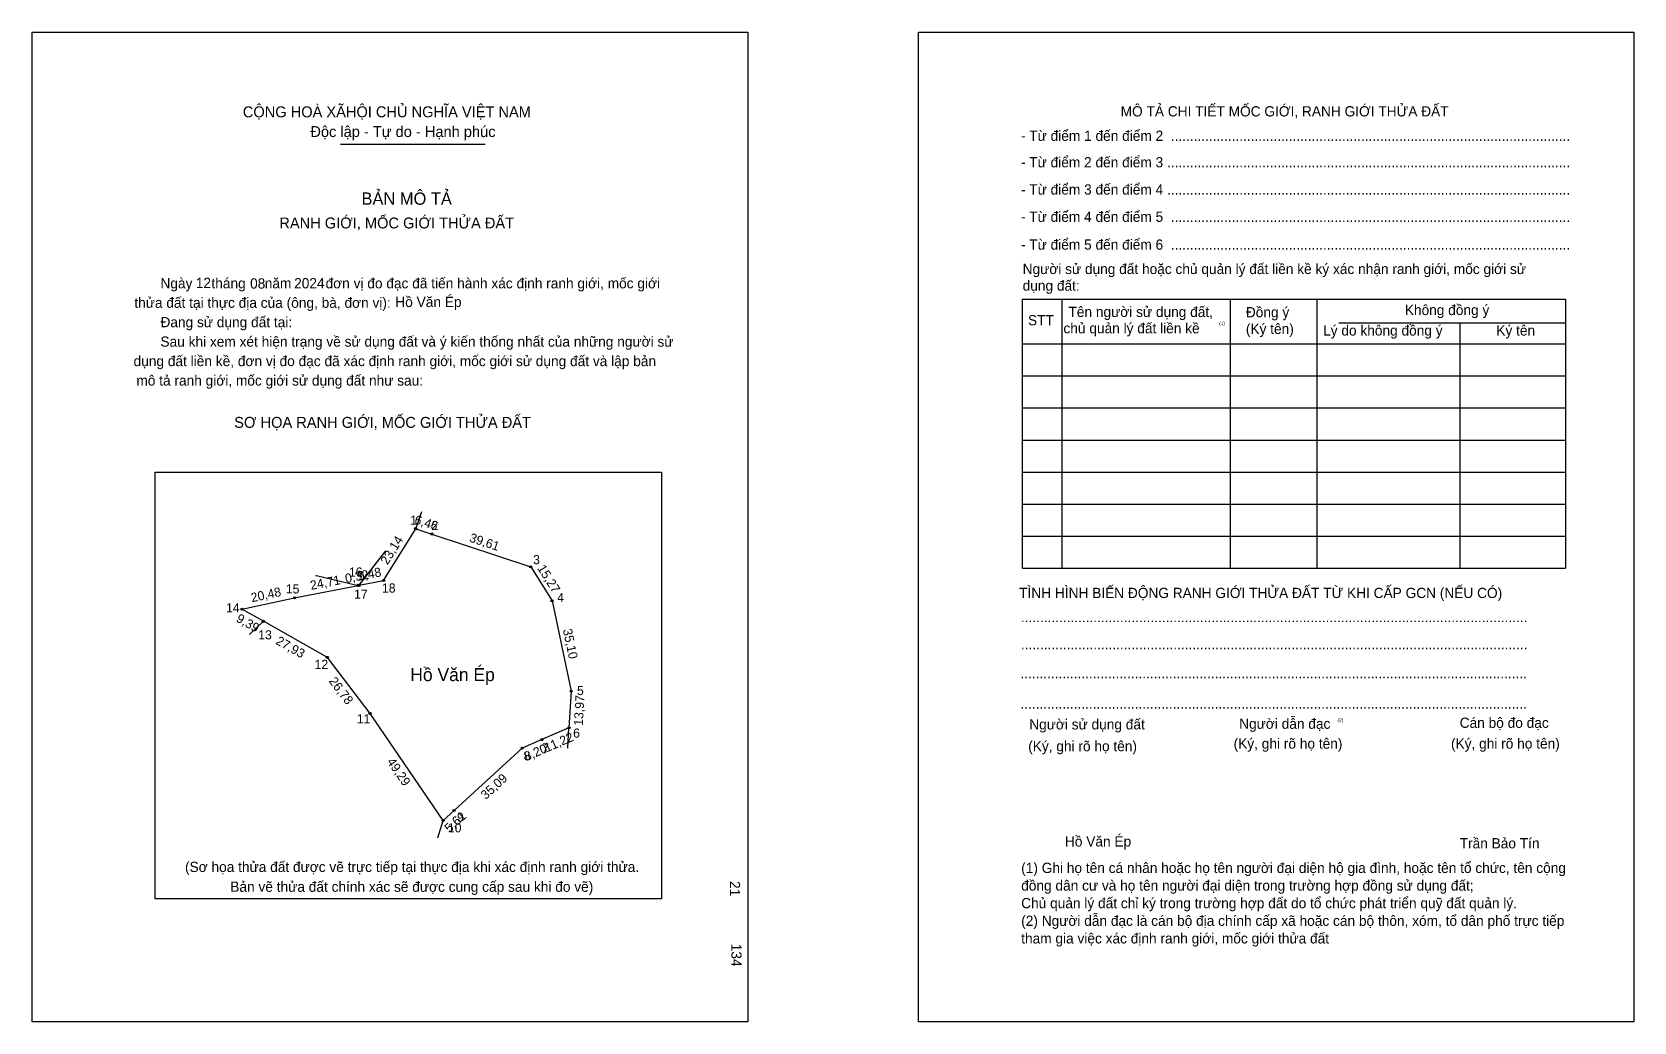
# Model space of a CAD drawing. Extents: x 547256 to 547865, y 1825003 to 1825380.
import ezdxf

# ---------------------------------------------------------------- set-up
doc = ezdxf.new("R2010")
doc.units = 0
for name, color, linetype in [('bmtKhungInTrang1', 7, 'Continuous'), ('bmtKhungInTrang2', 7, 'Continuous'), ('bmtNoiDung', 7, 'Continuous'), ('bmtTemplate', 7, 'Continuous'), ('CanhThua', 7, 'Continuous'), ('ChieuDaiCanhThua', 7, 'Continuous'), ('MocDinhThua', 7, 'Continuous'), ('RauThua', 7, 'Continuous'), ('SoHieuDinhThua', 7, 'Continuous'), ('TenChuSuDung', 7, 'Continuous')]:
    doc.layers.add(name, color=color, linetype=linetype)

msp = doc.modelspace()

# ---------------------------------------------------------------- linework, layer by layer
at = {"layer": 'bmtKhungInTrang1'}
msp.add_lwpolyline([(547255.99, 1825379.65), (547528.07, 1825379.65), (547528.07, 1825003.34), (547255.99, 1825003.34)], close=True, dxfattribs=at)
at = {"layer": 'bmtKhungInTrang2'}
msp.add_lwpolyline([(547592.95, 1825379.65), (547865.02, 1825379.65), (547865.02, 1825003.34), (547592.95, 1825003.34)], close=True, dxfattribs=at)
at = {"layer": 'bmtTemplate'}
for p, q in [((547373.24, 1825337), (547428.26, 1825337)), ((547647.53, 1825278.15), (547647.53, 1825175.85)), ((547711.53, 1825278.15), (547711.53, 1825175.85)), ((547744.46, 1825278.27), (547744.46, 1825175.85)), ((547838.97, 1825278.15), (547838.97, 1825175.85)), ((547752.81, 1825269.14), (547838.97, 1825269.14)), ((547632.61, 1825261.1), (547838.97, 1825261.1)), ((547632.61, 1825248.92), (547838.97, 1825248.92)), ((547632.61, 1825236.74), (547838.97, 1825236.74)), ((547632.61, 1825224.56), (547838.97, 1825224.56)), ((547632.61, 1825212.38), (547838.97, 1825212.38)), ((547632.61, 1825200.21), (547838.97, 1825200.21)), ((547632.61, 1825188.03), (547838.97, 1825188.03)), ((547632.61, 1825175.85), (547838.97, 1825175.85))]:
    msp.add_line(p, q, dxfattribs=at)
for points in [[(547632.47, 1825278.15), (547838.97, 1825278.15)], [(547632.47, 1825278.15), (547632.47, 1825175.85)], [(547798.81, 1825269.02), (547798.81, 1825175.85)]]:
    msp.add_lwpolyline(points, dxfattribs=at)
msp.add_lwpolyline([(547302.8, 1825050.2), (547302.8, 1825212.37), (547495.31, 1825212.37), (547495.31, 1825050.2)], close=True, dxfattribs=at)
at = {"layer": 'CanhThua'}
for p, q in [((547389.66, 1825171.16), (547401.85, 1825190.83)), ((547401.85, 1825190.83), (547407.98, 1825188.8)), ((547407.98, 1825188.8), (547445.58, 1825176.36)), ((547445.58, 1825176.36), (547453.68, 1825163.41)), ((547355.79, 1825164.57), (547380.04, 1825169.29)), ((547380.04, 1825169.29), (547380.35, 1825169.35)), ((547380.35, 1825169.35), (547389.66, 1825171.16)), ((547335.76, 1825160.28), (547355.79, 1825164.57)), ((547343.94, 1825155.66), (547335.76, 1825160.28)), ((547453.68, 1825163.41), (547460.98, 1825129.08)), ((547368.26, 1825141.91), (547343.94, 1825155.66)), ((547384.5, 1825120.62), (547368.26, 1825141.91)), ((547460.98, 1825129.08), (547460.12, 1825115.13)), ((547412.29, 1825079.91), (547384.5, 1825120.62)), ((547460.12, 1825115.13), (547449.83, 1825110.66)), ((547442.31, 1825107.4), (547416.43, 1825083.7)), ((547449.83, 1825110.66), (547442.31, 1825107.4)), ((547416.43, 1825083.7), (547412.29, 1825079.91))]:
    msp.add_line(p, q, dxfattribs=at)
at = {"layer": 'MocDinhThua'}
for centre in [(547401.85, 1825190.83), (547407.98, 1825188.8), (547445.58, 1825176.36), (547380.04, 1825169.29), (547380.35, 1825169.35), (547389.66, 1825171.16), (547335.76, 1825160.28), (547355.79, 1825164.57), (547453.68, 1825163.41), (547343.94, 1825155.66), (547368.26, 1825141.91), (547460.98, 1825129.08), (547384.5, 1825120.62), (547460.12, 1825115.13), (547442.31, 1825107.4), (547449.83, 1825110.66), (547416.43, 1825083.7), (547412.29, 1825079.91)]:
    msp.add_circle(centre, 0.416, dxfattribs=at)
at = {"layer": 'RauThua'}
for p, q in [((547401.85, 1825190.83), (547404.15, 1825197.36)), ((547380.35, 1825169.35), (547390.45, 1825182.47)), ((547363.92, 1825172.97), (547364.2, 1825173.03)), ((547364.2, 1825173.03), (547380.04, 1825169.29)), ((547338.69, 1825150.67), (547343.94, 1825155.66)), ((547459.65, 1825107.38), (547460.12, 1825115.13)), ((547410.28, 1825073.32), (547412.29, 1825079.91)), ((547410.28, 1825073.32), (547412.29, 1825079.91))]:
    msp.add_line(p, q, dxfattribs=at)

# ---------------------------------------------------------------- texts
at = {"layer": 'bmtNoiDung'}
for s, p in [('12', (547318.25, 1825282.34)), ('08', (547338.89, 1825282.13)), ('2024', (547355.64, 1825282.21)), ('Hồ Văn Ép', (547394.1, 1825275.1)), ('Hồ Văn Ép', (547648.69, 1825070.03))]:
    msp.add_text(s, height=3.893, dxfattribs=at).set_placement(p)
for s, p in [('21', (547521.29, 1825056.9)), ('134', (547521.84, 1825033.08))]:
    msp.add_text(s, height=3.893, rotation=270, dxfattribs=at).set_placement(p)
at = {"layer": 'bmtTemplate'}
for s, height, p in [('CỘNG HOÀ XÃHỘI CHỦ NGHĨA VIỆT NAM', 4.1524, (547336.13, 1825347.24)), ('MÔ TẢ CHI TIẾT MỐC GIỚI, RANH GIỚI THỬA ĐẤT', 3.8914, (547669.88, 1825347.57)), ('Độc lập - Tự do - Hạnh phúc', 4.1524, (547361.81, 1825339.73)), ('- Từ điểm 1 đến điểm 2  .........................................................................................................', 3.89143, (547631.95, 1825338.29)), ('- Từ điểm 2 đến điểm 3 ..........................................................................................................', 3.89143, (547631.95, 1825328.21)), ('BẢN MÔ TẢ', 4.671, (547381.25, 1825314)), ('- Từ điểm 3 đến điểm 4 ..........................................................................................................', 3.89143, (547631.95, 1825317.86)), ('RANH GIỚI, MỐC GIỚI THỬA ĐẤT', 4.1524, (547350.02, 1825304.99)), ('- Từ điểm 4 đến điểm 5  .........................................................................................................', 3.89143, (547631.95, 1825307.5)), ('- Từ điểm 5 đến điểm 6  .........................................................................................................', 3.89143, (547631.95, 1825296.91)), ('Người sử dụng đất hoặc chủ quản lý đất liền kề ký xác nhận ranh giới, mốc giới sử', 3.8914, (547632.61, 1825287.65)), ('Ngày     tháng     năm         đơn vị đo đạc đã tiến hành xác định ranh giới, mốc giới ', 3.8929, (547304.81, 1825282.21)), ('dụng đất:', 3.891, (547632.61, 1825281.32)), ('thửa đất tại thực địa của (ông, bà, đơn vị):', 3.8929, (547294.88, 1825274.82)), ('Không đồng ý', 3.8914, (547777.91, 1825272.06)), ('Đang sử dụng đất tại:', 3.8929, (547304.81, 1825267.43)), ('STT', 3.891, (547634.64, 1825268.17)), ('Tên người sử dụng đất,', 3.8914, (547650.04, 1825271.33)), ('Đồng ý', 3.891, (547717.48, 1825271.21)), ('Sau khi xem xét hiện trạng về sử dụng đất và ý kiến thống nhất của những người sử ', 3.8929, (547304.81, 1825260.03)), ('chủ quản lý đất liền kề', 3.8914, (547648.13, 1825265.11)), ('(1)', 1.298, (547707.32, 1825268.31)), ('(Ký tên)', 3.891, (547717.48, 1825264.88)), ('Lý do không đồng ý', 3.8914, (547746.84, 1825264.27)), ('Ký tên', 3.891, (547812.69, 1825264.27)), ('dụng đất liền kề, đơn vị đo đạc đã xác định ranh giới, mốc giới sử dụng đất và lập bản', 3.8929, (547294.59, 1825252.64)), ('mô tả ranh giới, mốc giới sử dụng đất như sau:', 3.8929, (547295.66, 1825245.25)), ('SƠ HỌA RANH GIỚI, MỐC GIỚI THỬA ĐẤT', 4.1524, (547332.86, 1825229.19)), ('TÌNH HÌNH BIẾN ĐỘNG RANH GIỚI THỬA ĐẤT TỪ KHI CẤP GCN (NẾU CÓ)', 3.8914, (547631.29, 1825164.49)), ('.....................................................................................................................................', 3.89726, (547631.95, 1825155.33)), ('.....................................................................................................................................', 3.89726, (547631.95, 1825144.98)), ('.....................................................................................................................................', 3.89726, (547631.75, 1825134.02)), ('.....................................................................................................................................', 3.89726, (547631.75, 1825122.45)), ('Người sử dụng đất', 3.8914, (547635.12, 1825114.54)), ('Người dẫn đạc', 3.8914, (547714.94, 1825114.78)), ('(2)', 1.298, (547752.31, 1825117.46)), ('Cán bộ đo đạc', 3.8914, (547798.77, 1825115.14)), ('(Ký, ghi rõ họ tên)', 3.8914, (547634.72, 1825106.25)), ('(Ký, ghi rõ họ tên)', 3.8914, (547712.82, 1825107.23)), ('(Ký, ghi rõ họ tên)', 3.8914, (547795.46, 1825107.23)), ('Trần Bảo Tín', 3.8914, (547798.77, 1825069.32)), ('(Sơ họa thửa đất được vẽ trực tiếp tại thực địa khi xác định ranh giới thửa.', 3.8929, (547314.15, 1825060.34)), ('(1) Ghi họ tên cá nhân hoặc họ tên người đại diện hộ gia đình, hoặc tên tổ chức, tên cộng', 3.8914, (547632.06, 1825059.97)), ('Bản vẽ thửa đất chính xác sẽ được cung cấp sau khi đo vẽ)', 3.8929, (547331.37, 1825052.81)), ('đồng dân cư và họ tên người đại diện trong trường hợp đồng sử dụng đất;', 3.8914, (547632.06, 1825053.27)), ('Chủ quản lý đất chỉ ký trong trường hợp đất do tổ chức phát triển quỹ đất quản lý.', 3.8914, (547632.06, 1825046.57)), ('(2) Người dẫn đạc là cán bộ địa chính cấp xã hoặc cán bộ thôn, xóm, tổ dân phố trực tiếp', 3.8914, (547632.06, 1825039.87)), ('tham gia việc xác định ranh giới, mốc giới thửa đất', 3.8914, (547632.06, 1825033.17))]:
    msp.add_text(s, height=height, dxfattribs=at).set_placement(p)
at = {"layer": 'ChieuDaiCanhThua'}
for s, rotation, p in [('6,46', 341.69413, (547401.09, 1825192.9)), ('23,14', 58.21586, (547391.15, 1825176.86)), ('39,61', 341.69634, (547422, 1825185.99)), ('24,71', 11.00209, (547362.08, 1825167.56)), ('0,32', 10.91969, (547375.37, 1825170.15)), ('9,48', 11.00882, (547380.16, 1825171.07)), ('15,27', 302.0034, (547447.95, 1825175.84)), ('20,48', 12.0973, (547339.6, 1825162.87)), ('9,39', 330.52296, (547333.29, 1825155.71)), ('27,93', 330.52225, (547348.37, 1825147.19)), ('35,10', 282.0072, (547457.78, 1825152.41)), ('26,78', 307.33888, (547368.64, 1825132.84)), ('13,97', 86.49914, (547465.37, 1825115.86)), ('11,22', 23.47414, (547451.61, 1825105.78)), ('8,20', 23.46821, (547443.93, 1825102.44)), ('49,29', 304.32455, (547390.75, 1825102.25)), ('35,09', 42.48075, (547428.49, 1825087.7)), ('5,61', 42.47908, (547414.73, 1825075.1))]:
    msp.add_text(s, height=3.463, rotation=rotation, dxfattribs=at).set_placement(p)
at = {"layer": 'SoHieuDinhThua'}
for s, height, p in [('1', 3.46, (547399.76, 1825192.35)), ('2', 3.46, (547407.85, 1825190.36)), ('3', 3.46, (547446.48, 1825177.35)), ('16', 3.463, (547376.47, 1825172.66)), ('15', 3.463, (547352.5, 1825166.23)), ('17', 3.463, (547378.43, 1825164.22)), ('18', 3.463, (547389.04, 1825166.58)), ('4', 3.46, (547455.66, 1825162.98)), ('14', 3.463, (547329.76, 1825159.07)), ('13', 3.463, (547342, 1825148.77)), ('12', 3.463, (547363.42, 1825137.57)), ('5', 3.46, (547463.18, 1825127.6)), ('11', 3.463, (547379.45, 1825116.86)), ('6', 3.46, (547461.72, 1825111.42)), ('8', 3.46, (547442.95, 1825102.76)), ('7', 3.46, (547449.97, 1825105.76)), ('9', 3.46, (547417.53, 1825079.42)), ('10', 3.463, (547414.11, 1825075.41))]:
    msp.add_text(s, height=height, dxfattribs=at).set_placement(p)
at = {"layer": 'TenChuSuDung'}
msp.add_text('Hồ Văn Ép', height=4.968, dxfattribs=at).set_placement((547399.8, 1825132.89))

doc.saveas('drawing.dxf')
